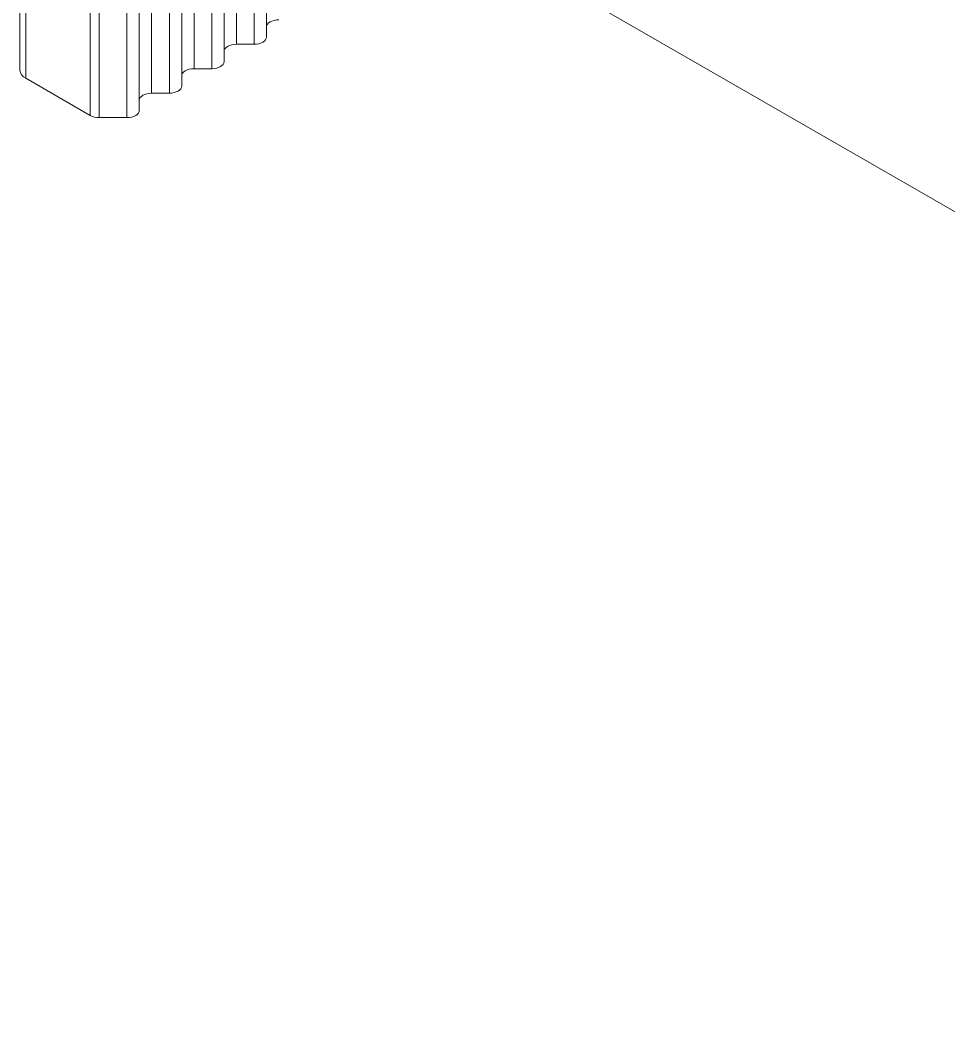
# Model space of a CAD drawing. Header units: millimetres. Extents: x 39 to 459, y 26 to 647.
# Drawn here: x 79.768 to 80.332, y 259.219 to 259.826 of the extents above; entities that cross this region are included whole.
import ezdxf

# ---------------------------------------------------------------- set-up
doc = ezdxf.new("R2010")
doc.units = ezdxf.units.MM
doc.layers.add('ANTET', color=7, linetype='Continuous')

# ---------------------------------------------------------------- blocks, each defined once
blk = doc.blocks.new('Griyaj Montajı')
at = {"color": 7, "linetype": 'Continuous', "lineweight": 15}
for p, q in [((11062.85432, 2152.48832), (11062.85432, 2151.50847)), ((11062.86507, 2152.48832), (11062.86507, 2151.50847)), ((11062.87257, 2152.49265), (11062.87257, 2151.5128)), ((11062.84682, 2152.47778), (11062.84682, 2151.49794)), ((11062.72277, 2152.47254), (11062.72277, 2151.49269)), ((11062.82856, 2152.47345), (11062.82856, 2151.49361)), ((11062.83932, 2152.47345), (11062.83932, 2151.49361)), ((11062.72628, 2152.46764), (11062.72628, 2151.48779)), ((11062.8028, 2152.45858), (11062.8028, 2151.47874)), ((11062.81356, 2152.45858), (11062.81356, 2151.47874)), ((11062.82106, 2152.46291), (11062.82106, 2151.48306)), ((11062.7953, 2152.44804), (11062.7953, 2151.4682)), ((11062.76553, 2152.44498), (11062.76553, 2151.46513)), ((11062.77083, 2152.44371), (11062.77083, 2151.46387)), ((11062.7878, 2152.44371), (11062.7878, 2151.46387)), ((11062.98572, 2151.58282), (11072.17139, 2146.28005)), ((11062.85432, 2151.50847), (11062.86507, 2151.50847)), ((11062.82856, 2151.49361), (11062.83932, 2151.49361)), ((11062.72628, 2151.48779), (11062.76553, 2151.46513)), ((11062.8028, 2151.47874), (11062.81356, 2151.47874)), ((11062.77083, 2151.46387), (11062.7878, 2151.46387))]:
    blk.add_line(p, q, dxfattribs=at)
at = {"color": 7, "linetype": 'Continuous', "lineweight": 15, "flags": 128}
for points in [[(11062.87257, 2151.51901), (11062.87272, 2151.51986), (11062.87314, 2151.52067), (11062.87384, 2151.52142), (11062.87477, 2151.52208), (11062.87591, 2151.52261), (11062.8772, 2151.52301), (11062.87861, 2151.52326), (11062.88007, 2151.52334)], [(11062.86507, 2151.50847), (11062.86654, 2151.50856), (11062.86794, 2151.5088), (11062.86924, 2151.5092), (11062.87038, 2151.50974), (11062.87131, 2151.5104), (11062.872, 2151.51115), (11062.87243, 2151.51196), (11062.87257, 2151.5128)], [(11062.84682, 2151.50415), (11062.84696, 2151.50499), (11062.84739, 2151.5058), (11062.84808, 2151.50655), (11062.84901, 2151.50721), (11062.85015, 2151.50775), (11062.85145, 2151.50814), (11062.85285, 2151.50839), (11062.85432, 2151.50847)], [(11062.83932, 2151.49361), (11062.84078, 2151.49369), (11062.84219, 2151.49393), (11062.84348, 2151.49434), (11062.84462, 2151.49487), (11062.84555, 2151.49553), (11062.84625, 2151.49628), (11062.84667, 2151.49709), (11062.84682, 2151.49794)], [(11062.82106, 2151.48928), (11062.8212, 2151.49012), (11062.82163, 2151.49093), (11062.82232, 2151.49168), (11062.82326, 2151.49234), (11062.82439, 2151.49288), (11062.82569, 2151.49328), (11062.8271, 2151.49352), (11062.82856, 2151.49361)], [(11062.81356, 2151.47874), (11062.81502, 2151.47882), (11062.81643, 2151.47907), (11062.81773, 2151.47947), (11062.81886, 2151.48), (11062.8198, 2151.48066), (11062.82049, 2151.48141), (11062.82092, 2151.48222), (11062.82106, 2151.48306)], [(11062.7953, 2151.47441), (11062.79545, 2151.47525), (11062.79587, 2151.47606), (11062.79657, 2151.47681), (11062.7975, 2151.47747), (11062.79863, 2151.47801), (11062.79993, 2151.47841), (11062.80134, 2151.47865), (11062.8028, 2151.47874)], [(11062.7878, 2151.46387), (11062.78926, 2151.46395), (11062.79067, 2151.4642), (11062.79197, 2151.4646), (11062.79311, 2151.46513), (11062.79404, 2151.46579), (11062.79473, 2151.46654), (11062.79516, 2151.46735), (11062.7953, 2151.4682)]]:
    blk.add_lwpolyline(points, dxfattribs=at)
at = {"color": 7, "linetype": 'Continuous', "lineweight": 15}
for centre, radius, start, end in [((11062.72877, 2151.49329), 0.00603, 185.67713, 245.63049), ((11062.77062, 2151.47469), 0.01083, 241.97401, 271.14137)]:
    blk.add_arc(centre, radius, start, end, dxfattribs=at)

msp = doc.modelspace()

# ---------------------------------------------------------------- block references
at = {"layer": 'ANTET', "color": 0}
msp.add_blockref('Griyaj Montajı', (-10982.95475, -1891.69703), dxfattribs=at)

doc.saveas('drawing.dxf')
